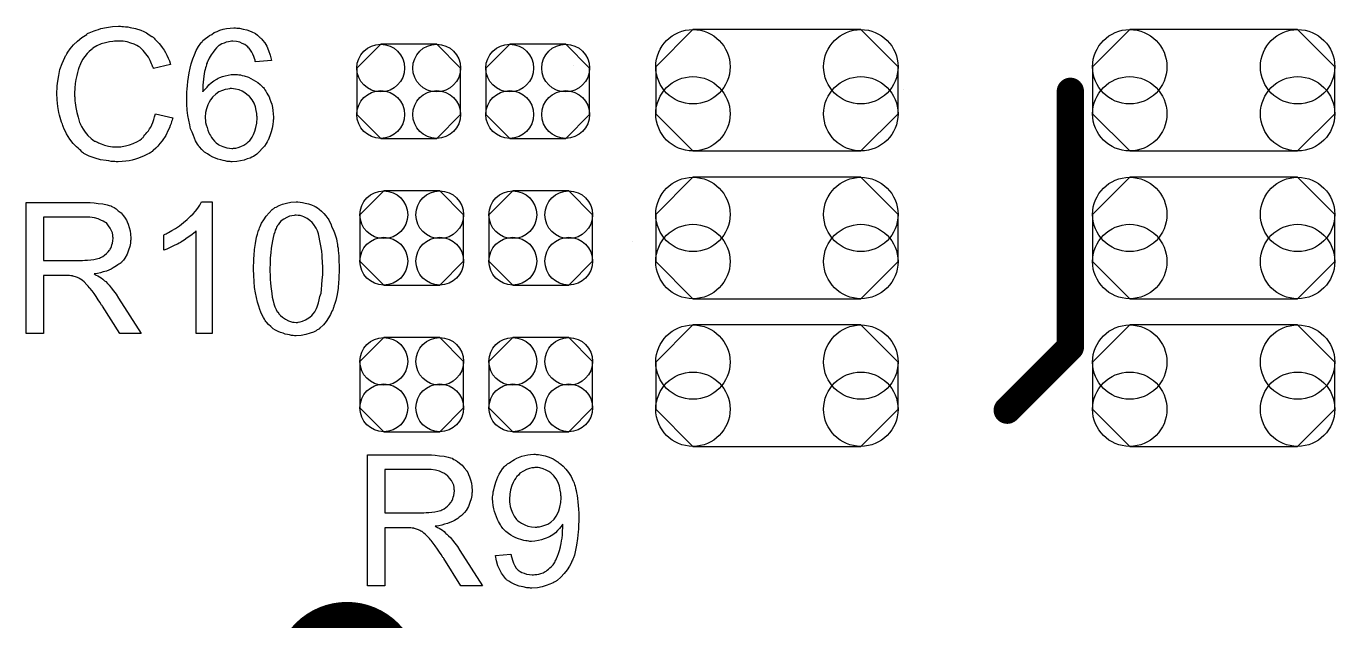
# Model space of a CAD drawing. Extents: x -0.07 to 0.95, y -0.15 to 2.1.
# Drawn here: x 0.171 to 0.5545, y 0.6607 to 0.8351 of the extents above; entities that cross this region are included whole.
import ezdxf

# ---------------------------------------------------------------- set-up
doc = ezdxf.new("R2010")
doc.units = 0
doc.layers.get('0').update_dxf_attribs({"linetype": 'CONTINUOUS'})
doc.layers.add('gto', color=2, linetype='CONTINUOUS')
doc.layers.add('gts', color=1, linetype='CONTINUOUS')

# ---------------------------------------------------------------- blocks, each defined once
blk = doc.blocks.new('D13')
at = {"const_width": 0.004}
blk.add_lwpolyline([(-0.002, 0, 1), (0.002, 0, 1)], format="xyb", close=True, dxfattribs=at)
blk = doc.blocks.new('D139')
blk.add_lwpolyline([(-0.0152, 0.0068), (-0.0152, -0.0068), (-0.0082, -0.0138), (0.0082, -0.0138), (0.0152, -0.0068), (0.0152, 0.0068), (0.0082, 0.0138), (-0.0082, 0.0138)], close=True)
for centre in [(-0.0082, 0.0068), (0.0082, 0.0068), (-0.0082, -0.0068), (0.0082, -0.0068)]:
    blk.add_circle(centre, 0.007)
blk = doc.blocks.new('D181')
blk.add_lwpolyline([(-0.0246, -0.0178), (0.0246, -0.0178), (0.0355, -0.0069), (0.0355, 0.0069), (0.0246, 0.0178), (-0.0246, 0.0178), (-0.0355, 0.0069), (-0.0355, -0.0069)], close=True)
for centre in [(-0.0246, 0.0069), (0.0246, 0.0069), (-0.0246, -0.0069), (0.0246, -0.0069)]:
    blk.add_circle(centre, 0.0109)
blk = doc.blocks.new('D142')
at = {"const_width": 0.0213}
blk.add_lwpolyline([(-0.01065, 0, 1), (0.01065, 0, 1)], format="xyb", close=True, dxfattribs=at)

msp = doc.modelspace()

# ---------------------------------------------------------------- linework, layer by layer
at = {"layer": 'gto', "color": 2}
for points in [[(0.199, 0.835), (0.1995, 0.835), (0.2001, 0.8349), (0.2008, 0.8349), (0.2015, 0.8347), (0.203, 0.8344), (0.2046, 0.8339), (0.2055, 0.8335), (0.2063, 0.8331), (0.207, 0.8326), (0.2078, 0.8321), (0.2079, 0.8321), (0.208, 0.832), (0.2082, 0.8319), (0.2085, 0.8316), (0.2087, 0.8313), (0.2091, 0.8309), (0.2095, 0.8305), (0.21, 0.83), (0.2104, 0.8295), (0.2109, 0.8288), (0.2114, 0.8281), (0.2118, 0.8274), (0.2122, 0.8266), (0.2126, 0.8257), (0.213, 0.8249), (0.2133, 0.8239), (0.2083, 0.8227), (0.2083, 0.8228), (0.2083, 0.8229), (0.2081, 0.8231), (0.208, 0.8234), (0.2079, 0.8237), (0.2077, 0.8241), (0.2073, 0.825), (0.2068, 0.826), (0.2061, 0.827), (0.2053, 0.828), (0.2044, 0.8288), (0.2043, 0.8289), (0.2039, 0.8291), (0.2034, 0.8294), (0.2026, 0.8298), (0.2017, 0.8301), (0.2006, 0.8305), (0.1994, 0.8307), (0.198, 0.8307), (0.1975, 0.8307), (0.1973, 0.8307), (0.1969, 0.8307), (0.1964, 0.8306), (0.1954, 0.8305), (0.1942, 0.8302), (0.193, 0.8299), (0.1917, 0.8293), (0.1905, 0.8286), (0.1905, 0.8286), (0.1904, 0.8285), (0.19, 0.8282), (0.1895, 0.8277), (0.1889, 0.8271), (0.1882, 0.8262), (0.1875, 0.8253), (0.1869, 0.8241), (0.1864, 0.8229), (0.1864, 0.8228), (0.1863, 0.8227), (0.1863, 0.8225), (0.1862, 0.8223), (0.1861, 0.8219), (0.186, 0.8215), (0.1858, 0.8206), (0.1856, 0.8195), (0.1854, 0.8183), (0.1853, 0.8169), (0.1852, 0.8155), (0.1852, 0.8154), (0.1852, 0.8153), (0.1852, 0.815), (0.1852, 0.8146), (0.1853, 0.8143), (0.1853, 0.8138), (0.1853, 0.8132), (0.1854, 0.8126), (0.1856, 0.8113), (0.1858, 0.8098), (0.1862, 0.8084), (0.1866, 0.8069), (0.1866, 0.8069), (0.1867, 0.8068), (0.1868, 0.8066), (0.1869, 0.8063), (0.1872, 0.8057), (0.1877, 0.8049), (0.1883, 0.804), (0.1891, 0.803), (0.19, 0.8022), (0.191, 0.8014), (0.1911, 0.8014), (0.1912, 0.8014), (0.1914, 0.8013), (0.1916, 0.8012), (0.1919, 0.8011), (0.1922, 0.8009), (0.193, 0.8006), (0.194, 0.8002), (0.1951, 0.7999), (0.1963, 0.7997), (0.1976, 0.7997), (0.198, 0.7997), (0.1983, 0.7997), (0.1987, 0.7997), (0.1991, 0.7998), (0.2001, 0.8), (0.2013, 0.8003), (0.2024, 0.8007), (0.2036, 0.8013), (0.2043, 0.8017), (0.2048, 0.8021), (0.2049, 0.8022), (0.2049, 0.8022), (0.2051, 0.8024), (0.2053, 0.8025), (0.2055, 0.8028), (0.2058, 0.8032), (0.2061, 0.8035), (0.2064, 0.8039), (0.2068, 0.8044), (0.2071, 0.805), (0.2075, 0.8055), (0.2078, 0.8062), (0.2081, 0.8069), (0.2084, 0.8077), (0.2086, 0.8085), (0.2089, 0.8094), (0.214, 0.8082), (0.214, 0.8081), (0.2139, 0.8079), (0.2138, 0.8075), (0.2136, 0.8071), (0.2135, 0.8066), (0.2132, 0.806), (0.213, 0.8053), (0.2126, 0.8046), (0.2119, 0.803), (0.2109, 0.8015), (0.2102, 0.8007), (0.2096, 0.7999), (0.209, 0.7993), (0.2082, 0.7986), (0.2081, 0.7986), (0.208, 0.7984), (0.2077, 0.7983), (0.2075, 0.7981), (0.207, 0.7978), (0.2066, 0.7976), (0.206, 0.7973), (0.2054, 0.797), (0.2046, 0.7967), (0.2039, 0.7964), (0.203, 0.7961), (0.2021, 0.7958), (0.2012, 0.7956), (0.2002, 0.7955), (0.1991, 0.7954), (0.198, 0.7953), (0.1974, 0.7953), (0.197, 0.7954), (0.1965, 0.7954), (0.1959, 0.7954), (0.1952, 0.7956), (0.1944, 0.7957), (0.1928, 0.7959), (0.1912, 0.7964), (0.1895, 0.797), (0.1887, 0.7974), (0.1879, 0.7978), (0.1879, 0.7979), (0.1878, 0.7979), (0.1875, 0.7981), (0.1873, 0.7983), (0.187, 0.7986), (0.1866, 0.7989), (0.1862, 0.7993), (0.1857, 0.7997), (0.1853, 0.8002), (0.1848, 0.8007), (0.1838, 0.802), (0.1828, 0.8035), (0.182, 0.8052), (0.182, 0.8052), (0.1819, 0.8054), (0.1818, 0.8057), (0.1817, 0.806), (0.1816, 0.8064), (0.1814, 0.807), (0.1812, 0.8076), (0.181, 0.8083), (0.1808, 0.809), (0.1806, 0.8098), (0.1803, 0.8115), (0.1801, 0.8135), (0.18, 0.8155), (0.18, 0.8155), (0.18, 0.8158), (0.18, 0.8161), (0.1801, 0.8165), (0.1801, 0.817), (0.1801, 0.8176), (0.1802, 0.8183), (0.1803, 0.819), (0.1806, 0.8206), (0.1809, 0.8224), (0.1815, 0.8242), (0.1823, 0.8259), (0.1823, 0.826), (0.1824, 0.8261), (0.1825, 0.8264), (0.1827, 0.8266), (0.1829, 0.827), (0.1832, 0.8275), (0.1839, 0.8285), (0.1849, 0.8296), (0.186, 0.8307), (0.1873, 0.8318), (0.1888, 0.8327), (0.1888, 0.8328), (0.189, 0.8329), (0.1892, 0.833), (0.1895, 0.8331), (0.1899, 0.8333), (0.1904, 0.8335), (0.1909, 0.8337), (0.1915, 0.8339), (0.1922, 0.8341), (0.1929, 0.8344), (0.1945, 0.8347), (0.1963, 0.835), (0.1981, 0.8351), (0.1986, 0.8351), (0.199, 0.835)], [(0.2327, 0.8345), (0.2331, 0.8345), (0.2335, 0.8345), (0.2346, 0.8342), (0.2357, 0.834), (0.2369, 0.8335), (0.2382, 0.8329), (0.2388, 0.8325), (0.2393, 0.832), (0.2394, 0.832), (0.2394, 0.8319), (0.2396, 0.8317), (0.2398, 0.8316), (0.2401, 0.8313), (0.2403, 0.831), (0.2409, 0.8302), (0.2415, 0.8292), (0.242, 0.828), (0.2425, 0.8266), (0.2429, 0.825), (0.2382, 0.8246), (0.2382, 0.8247), (0.2381, 0.8247), (0.2381, 0.8251), (0.2379, 0.8256), (0.2377, 0.8262), (0.2374, 0.8269), (0.2371, 0.8275), (0.2367, 0.8281), (0.2363, 0.8286), (0.2362, 0.8287), (0.236, 0.829), (0.2356, 0.8293), (0.2351, 0.8297), (0.2343, 0.83), (0.2336, 0.8304), (0.2326, 0.8306), (0.2316, 0.8307), (0.2312, 0.8307), (0.2308, 0.8306), (0.2303, 0.8305), (0.2296, 0.8304), (0.229, 0.8301), (0.2283, 0.8299), (0.2276, 0.8294), (0.2275, 0.8294), (0.2272, 0.8291), (0.2268, 0.8287), (0.2263, 0.8282), (0.2258, 0.8275), (0.2252, 0.8267), (0.2246, 0.8257), (0.2241, 0.8246), (0.2241, 0.8246), (0.224, 0.8245), (0.224, 0.8243), (0.2238, 0.8241), (0.2238, 0.8238), (0.2237, 0.8234), (0.2236, 0.8229), (0.2235, 0.8224), (0.2233, 0.8218), (0.2232, 0.8211), (0.2231, 0.8204), (0.223, 0.8196), (0.2229, 0.8187), (0.2228, 0.8178), (0.2228, 0.8168), (0.2228, 0.8158), (0.2228, 0.8159), (0.2231, 0.8162), (0.2235, 0.8166), (0.224, 0.8172), (0.2245, 0.8179), (0.2252, 0.8185), (0.226, 0.8191), (0.2269, 0.8196), (0.227, 0.8196), (0.227, 0.8197), (0.2273, 0.8199), (0.2278, 0.82), (0.2285, 0.8203), (0.2293, 0.8205), (0.2302, 0.8207), (0.2311, 0.8209), (0.2321, 0.8209), (0.2326, 0.8209), (0.2329, 0.8209), (0.2333, 0.8208), (0.2338, 0.8208), (0.2343, 0.8206), (0.2349, 0.8205), (0.2362, 0.8201), (0.2368, 0.8198), (0.2375, 0.8194), (0.2382, 0.819), (0.2389, 0.8186), (0.2396, 0.818), (0.2402, 0.8174), (0.2402, 0.8174), (0.2403, 0.8173), (0.2405, 0.8171), (0.2407, 0.8168), (0.2409, 0.8164), (0.2412, 0.816), (0.2415, 0.8155), (0.2418, 0.815), (0.2422, 0.8144), (0.2424, 0.8137), (0.2427, 0.8129), (0.243, 0.8122), (0.2432, 0.8113), (0.2433, 0.8104), (0.2434, 0.8094), (0.2435, 0.8084), (0.2435, 0.8084), (0.2435, 0.8083), (0.2435, 0.8081), (0.2435, 0.8078), (0.2434, 0.8075), (0.2434, 0.8072), (0.2433, 0.8063), (0.2431, 0.8052), (0.2428, 0.8041), (0.2424, 0.8029), (0.2419, 0.8017), (0.2419, 0.8017), (0.2418, 0.8016), (0.2417, 0.8014), (0.2416, 0.8012), (0.2413, 0.8007), (0.2408, 0.7999), (0.2402, 0.7992), (0.2394, 0.7984), (0.2386, 0.7976), (0.2376, 0.7969), (0.2376, 0.7969), (0.2375, 0.7969), (0.2373, 0.7968), (0.2371, 0.7967), (0.2366, 0.7964), (0.2358, 0.7962), (0.2349, 0.7958), (0.2338, 0.7956), (0.2327, 0.7954), (0.2314, 0.7953), (0.2311, 0.7953), (0.2308, 0.7954), (0.2304, 0.7954), (0.2299, 0.7954), (0.2293, 0.7956), (0.2287, 0.7957), (0.228, 0.7959), (0.2272, 0.7961), (0.2265, 0.7964), (0.2257, 0.7967), (0.2248, 0.7972), (0.2241, 0.7977), (0.2233, 0.7982), (0.2225, 0.7989), (0.2218, 0.7997), (0.2217, 0.7997), (0.2216, 0.7999), (0.2215, 0.8001), (0.2212, 0.8005), (0.2209, 0.801), (0.2206, 0.8015), (0.2203, 0.8023), (0.22, 0.803), (0.2196, 0.804), (0.2192, 0.805), (0.219, 0.8062), (0.2187, 0.8075), (0.2184, 0.8089), (0.2182, 0.8105), (0.2181, 0.8122), (0.2181, 0.8139), (0.2181, 0.814), (0.2181, 0.814), (0.2181, 0.8142), (0.2181, 0.8144), (0.2181, 0.815), (0.2181, 0.8158), (0.2182, 0.8166), (0.2183, 0.8177), (0.2184, 0.8189), (0.2186, 0.8201), (0.2188, 0.8214), (0.2191, 0.8228), (0.2194, 0.8241), (0.2198, 0.8255), (0.2203, 0.8267), (0.2208, 0.828), (0.2215, 0.8291), (0.2222, 0.8301), (0.2222, 0.8302), (0.2223, 0.8303), (0.2226, 0.8305), (0.2228, 0.8309), (0.2232, 0.8312), (0.2236, 0.8315), (0.2242, 0.832), (0.2247, 0.8324), (0.2254, 0.8327), (0.2261, 0.8332), (0.227, 0.8335), (0.2278, 0.8339), (0.2287, 0.8342), (0.2297, 0.8344), (0.2308, 0.8345), (0.2319, 0.8346), (0.2323, 0.8346), (0.2327, 0.8345)], [(0.3314, 0.8235), (0.3314, 0.8235), (0.3314, 0.8235), (0.3314, 0.8235)], [(0.2312, 0.8168), (0.2308, 0.8168), (0.2306, 0.8167), (0.2301, 0.8166), (0.2293, 0.8165), (0.2285, 0.8162), (0.2275, 0.8158), (0.2266, 0.8152), (0.2257, 0.8144), (0.2256, 0.8143), (0.2254, 0.814), (0.225, 0.8135), (0.2246, 0.8128), (0.2242, 0.812), (0.2238, 0.8109), (0.2236, 0.8098), (0.2235, 0.8084), (0.2235, 0.8083), (0.2235, 0.808), (0.2236, 0.8075), (0.2236, 0.8069), (0.2237, 0.8062), (0.224, 0.8054), (0.2242, 0.8046), (0.2245, 0.8038), (0.2246, 0.8037), (0.2247, 0.8034), (0.225, 0.803), (0.2253, 0.8025), (0.2257, 0.802), (0.2262, 0.8014), (0.2267, 0.8009), (0.2274, 0.8004), (0.2275, 0.8003), (0.2277, 0.8002), (0.2281, 0.8), (0.2286, 0.7998), (0.2292, 0.7996), (0.2298, 0.7994), (0.2306, 0.7993), (0.2313, 0.7992), (0.2316, 0.7992), (0.2318, 0.7993), (0.2324, 0.7993), (0.2331, 0.7995), (0.2339, 0.7998), (0.2348, 0.8002), (0.2357, 0.8008), (0.2361, 0.8012), (0.2365, 0.8016), (0.2365, 0.8017), (0.2366, 0.8017), (0.2368, 0.802), (0.2372, 0.8026), (0.2376, 0.8033), (0.238, 0.8043), (0.2383, 0.8054), (0.2386, 0.8067), (0.2387, 0.8082), (0.2387, 0.8082), (0.2387, 0.8083), (0.2387, 0.8085), (0.2386, 0.8088), (0.2386, 0.8092), (0.2386, 0.8095), (0.2384, 0.8104), (0.2382, 0.8114), (0.2378, 0.8125), (0.2372, 0.8135), (0.2365, 0.8144), (0.2364, 0.8145), (0.2361, 0.8148), (0.2357, 0.8151), (0.2351, 0.8156), (0.2343, 0.816), (0.2334, 0.8164), (0.2323, 0.8166), (0.2312, 0.8168)], [(0.4282, 0.8166), (0.4282, 0.8166), (0.4282, 0.8166), (0.4282, 0.8166)], [(0.1893, 0.7834), (0.1898, 0.7834), (0.1909, 0.7833), (0.1921, 0.7831), (0.1935, 0.783), (0.1947, 0.7827), (0.1953, 0.7825), (0.1958, 0.7824), (0.1959, 0.7824), (0.1959, 0.7823), (0.1963, 0.7821), (0.1968, 0.7819), (0.1974, 0.7815), (0.198, 0.781), (0.1988, 0.7804), (0.1994, 0.7796), (0.2001, 0.7787), (0.2001, 0.7786), (0.2001, 0.7786), (0.2004, 0.7782), (0.2006, 0.7777), (0.2009, 0.777), (0.2012, 0.7761), (0.2015, 0.7751), (0.2016, 0.7741), (0.2017, 0.7729), (0.2017, 0.7729), (0.2017, 0.7728), (0.2017, 0.7725), (0.2016, 0.7722), (0.2016, 0.7719), (0.2016, 0.7715), (0.2014, 0.7705), (0.201, 0.7694), (0.2006, 0.7683), (0.1999, 0.7671), (0.1995, 0.7665), (0.199, 0.766), (0.199, 0.7659), (0.1989, 0.7659), (0.1988, 0.7657), (0.1985, 0.7655), (0.1982, 0.7653), (0.1979, 0.7651), (0.1975, 0.7648), (0.197, 0.7645), (0.1965, 0.7642), (0.1959, 0.7639), (0.1952, 0.7636), (0.1945, 0.7633), (0.1936, 0.7631), (0.1928, 0.7628), (0.1919, 0.7626), (0.1909, 0.7625), (0.191, 0.7624), (0.1912, 0.7623), (0.1915, 0.7621), (0.192, 0.7619), (0.193, 0.7613), (0.1935, 0.7609), (0.1939, 0.7605), (0.194, 0.7604), (0.1943, 0.7602), (0.1948, 0.7597), (0.1953, 0.7592), (0.1959, 0.7584), (0.1966, 0.7575), (0.1974, 0.7565), (0.1981, 0.7554), (0.2047, 0.745), (0.1984, 0.745), (0.1934, 0.753), (0.1934, 0.753), (0.1933, 0.7532), (0.1931, 0.7533), (0.193, 0.7535), (0.1926, 0.7542), (0.1921, 0.7549), (0.1915, 0.7558), (0.1909, 0.7567), (0.1903, 0.7575), (0.1897, 0.7583), (0.1896, 0.7583), (0.1895, 0.7585), (0.1892, 0.7589), (0.1888, 0.7593), (0.188, 0.7601), (0.1875, 0.7605), (0.1871, 0.7608), (0.187, 0.7609), (0.1869, 0.7609), (0.1867, 0.761), (0.1864, 0.7612), (0.186, 0.7614), (0.1857, 0.7615), (0.1848, 0.7618), (0.1847, 0.7618), (0.1846, 0.7619), (0.1844, 0.7619), (0.1841, 0.7619), (0.1837, 0.762), (0.1833, 0.762), (0.1827, 0.762), (0.1761, 0.762), (0.1761, 0.745), (0.171, 0.745), (0.171, 0.7834), (0.1888, 0.7834), (0.1893, 0.7834)], [(0.2255, 0.745), (0.2208, 0.745), (0.2208, 0.775), (0.2207, 0.775), (0.2205, 0.7747), (0.2201, 0.7744), (0.2196, 0.774), (0.219, 0.7735), (0.2182, 0.773), (0.2173, 0.7724), (0.2163, 0.7718), (0.2162, 0.7718), (0.2162, 0.7717), (0.2158, 0.7715), (0.2153, 0.7712), (0.2146, 0.7709), (0.2138, 0.7705), (0.213, 0.7701), (0.2122, 0.7697), (0.2113, 0.7694), (0.2113, 0.7739), (0.2114, 0.7739), (0.2115, 0.774), (0.2117, 0.7741), (0.212, 0.7742), (0.2123, 0.7744), (0.2127, 0.7746), (0.2137, 0.7752), (0.2148, 0.7758), (0.2159, 0.7766), (0.2171, 0.7775), (0.2182, 0.7784), (0.2183, 0.7785), (0.2183, 0.7785), (0.2185, 0.7787), (0.2187, 0.7789), (0.2192, 0.7794), (0.2199, 0.7801), (0.2206, 0.7809), (0.2213, 0.7817), (0.2219, 0.7826), (0.2224, 0.7836), (0.2255, 0.7836), (0.2255, 0.745)], [(0.2513, 0.7835), (0.252, 0.7834), (0.2528, 0.7832), (0.2537, 0.783), (0.2546, 0.7827), (0.2555, 0.7823), (0.2556, 0.7823), (0.2556, 0.7822), (0.2559, 0.7821), (0.2564, 0.7818), (0.2569, 0.7814), (0.2575, 0.7809), (0.2582, 0.7802), (0.2588, 0.7795), (0.2594, 0.7787), (0.2595, 0.7786), (0.2597, 0.7783), (0.2599, 0.7778), (0.2603, 0.7771), (0.2606, 0.7762), (0.2611, 0.7753), (0.2615, 0.7742), (0.2618, 0.773), (0.2618, 0.7729), (0.2619, 0.7728), (0.2619, 0.7726), (0.262, 0.7724), (0.262, 0.772), (0.2621, 0.7716), (0.2622, 0.7711), (0.2622, 0.7706), (0.2624, 0.77), (0.2624, 0.7693), (0.2625, 0.7685), (0.2626, 0.7678), (0.2626, 0.7669), (0.2626, 0.766), (0.2627, 0.765), (0.2627, 0.7639), (0.2627, 0.7639), (0.2627, 0.7636), (0.2627, 0.7633), (0.2627, 0.7628), (0.2626, 0.7622), (0.2626, 0.7615), (0.2626, 0.7608), (0.2625, 0.76), (0.2624, 0.7583), (0.2621, 0.7564), (0.2617, 0.7547), (0.2615, 0.7538), (0.2612, 0.753), (0.2612, 0.7529), (0.2612, 0.7528), (0.2611, 0.7526), (0.261, 0.7523), (0.2609, 0.7519), (0.2606, 0.7515), (0.2602, 0.7506), (0.2596, 0.7496), (0.2589, 0.7485), (0.2581, 0.7475), (0.2571, 0.7466), (0.257, 0.7466), (0.257, 0.7464), (0.2568, 0.7463), (0.2566, 0.7462), (0.2563, 0.7461), (0.256, 0.7458), (0.2552, 0.7454), (0.2542, 0.7451), (0.253, 0.7447), (0.2516, 0.7444), (0.2501, 0.7443), (0.2496, 0.7443), (0.2492, 0.7444), (0.2488, 0.7444), (0.2482, 0.7446), (0.2476, 0.7447), (0.2469, 0.7448), (0.2463, 0.7451), (0.2455, 0.7453), (0.2448, 0.7456), (0.2441, 0.746), (0.2434, 0.7464), (0.2427, 0.747), (0.242, 0.7476), (0.2414, 0.7483), (0.2413, 0.7483), (0.2412, 0.7485), (0.241, 0.7488), (0.2408, 0.7492), (0.2405, 0.7497), (0.2402, 0.7504), (0.2398, 0.7512), (0.2395, 0.752), (0.2392, 0.753), (0.2388, 0.7542), (0.2385, 0.7555), (0.2382, 0.7569), (0.2379, 0.7585), (0.2378, 0.7602), (0.2377, 0.762), (0.2376, 0.7639), (0.2376, 0.764), (0.2376, 0.7642), (0.2376, 0.7646), (0.2376, 0.765), (0.2377, 0.7656), (0.2377, 0.7663), (0.2377, 0.767), (0.2378, 0.7679), (0.2379, 0.7696), (0.2382, 0.7714), (0.2385, 0.7732), (0.2388, 0.7741), (0.239, 0.7749), (0.239, 0.775), (0.239, 0.7751), (0.2392, 0.7753), (0.2393, 0.7756), (0.2394, 0.776), (0.2396, 0.7764), (0.24, 0.7773), (0.2406, 0.7783), (0.2413, 0.7794), (0.2422, 0.7804), (0.2431, 0.7813), (0.2432, 0.7813), (0.2433, 0.7814), (0.2434, 0.7815), (0.2436, 0.7816), (0.2439, 0.7819), (0.2443, 0.782), (0.2451, 0.7825), (0.2461, 0.7829), (0.2473, 0.7832), (0.2486, 0.7835), (0.2501, 0.7836), (0.2506, 0.7836), (0.2513, 0.7835)], [(0.1882, 0.7791), (0.1761, 0.7791), (0.1761, 0.7664), (0.1875, 0.7664), (0.1882, 0.7665), (0.189, 0.7665), (0.1899, 0.7666), (0.1908, 0.7667), (0.1916, 0.7669), (0.1924, 0.7671), (0.1925, 0.7671), (0.1928, 0.7673), (0.1931, 0.7674), (0.1935, 0.7676), (0.194, 0.768), (0.1945, 0.7684), (0.195, 0.7689), (0.1954, 0.7694), (0.1955, 0.7695), (0.1956, 0.7697), (0.1958, 0.77), (0.196, 0.7705), (0.1961, 0.771), (0.1963, 0.7715), (0.1964, 0.7722), (0.1965, 0.7729), (0.1965, 0.7729), (0.1965, 0.773), (0.1964, 0.7733), (0.1964, 0.7738), (0.1963, 0.7745), (0.196, 0.7751), (0.1956, 0.7759), (0.1951, 0.7766), (0.1945, 0.7774), (0.1944, 0.7774), (0.1941, 0.7776), (0.1936, 0.7779), (0.1929, 0.7782), (0.1921, 0.7786), (0.191, 0.7789), (0.1897, 0.7791), (0.1882, 0.7791)], [(0.2501, 0.7797), (0.2498, 0.7797), (0.2495, 0.7796), (0.2489, 0.7795), (0.2482, 0.7794), (0.2474, 0.779), (0.2465, 0.7785), (0.246, 0.7782), (0.2456, 0.7779), (0.2452, 0.7774), (0.2448, 0.7769), (0.2448, 0.7769), (0.2447, 0.7767), (0.2446, 0.7765), (0.2444, 0.7762), (0.2443, 0.7758), (0.244, 0.7753), (0.2439, 0.7747), (0.2436, 0.774), (0.2434, 0.7731), (0.2432, 0.7722), (0.243, 0.7711), (0.2428, 0.77), (0.2427, 0.7686), (0.2425, 0.7672), (0.2425, 0.7656), (0.2424, 0.7639), (0.2424, 0.7638), (0.2424, 0.7635), (0.2424, 0.763), (0.2425, 0.7624), (0.2425, 0.7617), (0.2425, 0.7608), (0.2426, 0.7598), (0.2427, 0.7588), (0.243, 0.7567), (0.2431, 0.7556), (0.2434, 0.7546), (0.2436, 0.7537), (0.2439, 0.7528), (0.2443, 0.752), (0.2446, 0.7513), (0.2446, 0.7513), (0.2448, 0.7512), (0.245, 0.7508), (0.2455, 0.7503), (0.2461, 0.7498), (0.247, 0.7492), (0.2479, 0.7487), (0.249, 0.7483), (0.2495, 0.7483), (0.2501, 0.7482), (0.2505, 0.7482), (0.2507, 0.7483), (0.2513, 0.7484), (0.252, 0.7486), (0.2529, 0.749), (0.2538, 0.7496), (0.2542, 0.7499), (0.2547, 0.7503), (0.2551, 0.7508), (0.2556, 0.7513), (0.2556, 0.7514), (0.2557, 0.7515), (0.2558, 0.7517), (0.2559, 0.7519), (0.2561, 0.7523), (0.2563, 0.7528), (0.2565, 0.7534), (0.2567, 0.754), (0.2569, 0.7549), (0.2571, 0.7558), (0.2574, 0.7568), (0.2575, 0.7579), (0.2576, 0.7593), (0.2577, 0.7607), (0.2579, 0.7622), (0.2579, 0.7639), (0.2579, 0.764), (0.2579, 0.764), (0.2579, 0.7643), (0.2579, 0.7648), (0.2578, 0.7655), (0.2578, 0.7662), (0.2577, 0.7671), (0.2577, 0.768), (0.2576, 0.7691), (0.2573, 0.7712), (0.2571, 0.7722), (0.2569, 0.7732), (0.2567, 0.7742), (0.2564, 0.7751), (0.256, 0.7759), (0.2556, 0.7765), (0.2556, 0.7766), (0.2555, 0.7766), (0.2554, 0.7768), (0.2552, 0.777), (0.2548, 0.7775), (0.2541, 0.7781), (0.2533, 0.7787), (0.2524, 0.7792), (0.2519, 0.7794), (0.2513, 0.7796), (0.2507, 0.7796), (0.2501, 0.7797)], [(0.3486, 0.7721), (0.3486, 0.7721), (0.3486, 0.7721), (0.3486, 0.7721)], [(0.3205, 0.7095), (0.3207, 0.7095), (0.3211, 0.7095), (0.3221, 0.7093), (0.3231, 0.7091), (0.3243, 0.7087), (0.3254, 0.7082), (0.3266, 0.7075), (0.3267, 0.7075), (0.3267, 0.7074), (0.3269, 0.7073), (0.3271, 0.7071), (0.3277, 0.7067), (0.3284, 0.7061), (0.3291, 0.7052), (0.3299, 0.7042), (0.3307, 0.7031), (0.3313, 0.7017), (0.3313, 0.7017), (0.3314, 0.7016), (0.3315, 0.7014), (0.3316, 0.7011), (0.3317, 0.7007), (0.3319, 0.7002), (0.332, 0.6996), (0.3322, 0.699), (0.3323, 0.6983), (0.3325, 0.6975), (0.3326, 0.6966), (0.3327, 0.6956), (0.3328, 0.6946), (0.3329, 0.6935), (0.333, 0.6923), (0.333, 0.691), (0.333, 0.6909), (0.333, 0.6906), (0.333, 0.6903), (0.333, 0.6898), (0.3329, 0.6891), (0.3329, 0.6884), (0.3329, 0.6876), (0.3328, 0.6868), (0.3326, 0.6849), (0.3323, 0.6829), (0.3319, 0.681), (0.3317, 0.68), (0.3314, 0.6792), (0.3314, 0.6792), (0.3313, 0.679), (0.3312, 0.6788), (0.3311, 0.6785), (0.3309, 0.6782), (0.3307, 0.6777), (0.3302, 0.6768), (0.3295, 0.6757), (0.3287, 0.6746), (0.3277, 0.6736), (0.3266, 0.6726), (0.3266, 0.6726), (0.3264, 0.6725), (0.3263, 0.6724), (0.3261, 0.6723), (0.3257, 0.6721), (0.3254, 0.6719), (0.3249, 0.6717), (0.3245, 0.6715), (0.3234, 0.6711), (0.3222, 0.6707), (0.3208, 0.6704), (0.3192, 0.6703), (0.3188, 0.6703), (0.3185, 0.6704), (0.3181, 0.6704), (0.3177, 0.6704), (0.3166, 0.6707), (0.3155, 0.6709), (0.3142, 0.6714), (0.313, 0.672), (0.3124, 0.6724), (0.3118, 0.6728), (0.3118, 0.6729), (0.3117, 0.6729), (0.3116, 0.6731), (0.3114, 0.6733), (0.3112, 0.6736), (0.3109, 0.6739), (0.3103, 0.6747), (0.3098, 0.6757), (0.3092, 0.6769), (0.3088, 0.6783), (0.3085, 0.6799), (0.313, 0.6803), (0.313, 0.6802), (0.3131, 0.6801), (0.3131, 0.68), (0.3131, 0.6798), (0.3133, 0.6792), (0.3135, 0.6785), (0.3138, 0.6777), (0.3142, 0.6769), (0.3146, 0.6762), (0.3152, 0.6756), (0.3152, 0.6756), (0.3155, 0.6754), (0.3158, 0.6752), (0.3163, 0.6749), (0.3169, 0.6747), (0.3176, 0.6744), (0.3185, 0.6743), (0.3193, 0.6742), (0.3197, 0.6742), (0.3201, 0.6743), (0.3206, 0.6743), (0.3212, 0.6744), (0.3218, 0.6746), (0.3225, 0.6748), (0.3231, 0.6752), (0.3232, 0.6752), (0.3234, 0.6753), (0.3237, 0.6756), (0.3241, 0.6759), (0.3245, 0.6763), (0.3249, 0.6767), (0.3254, 0.6772), (0.3258, 0.6778), (0.3259, 0.6779), (0.326, 0.6782), (0.3262, 0.6785), (0.3264, 0.679), (0.3267, 0.6797), (0.327, 0.6805), (0.3273, 0.6814), (0.3276, 0.6824), (0.3276, 0.6824), (0.3276, 0.6825), (0.3276, 0.6827), (0.3277, 0.6829), (0.3278, 0.6834), (0.3279, 0.6842), (0.3281, 0.685), (0.3282, 0.686), (0.3282, 0.687), (0.3283, 0.6881), (0.3283, 0.6882), (0.3283, 0.6884), (0.3283, 0.6886), (0.3283, 0.6891), (0.3282, 0.689), (0.328, 0.6887), (0.3277, 0.6883), (0.3273, 0.6878), (0.3267, 0.6872), (0.3261, 0.6866), (0.3253, 0.686), (0.3244, 0.6854), (0.3243, 0.6854), (0.3239, 0.6852), (0.3234, 0.685), (0.3228, 0.6848), (0.322, 0.6845), (0.3211, 0.6843), (0.3201, 0.6841), (0.3191, 0.684), (0.3186, 0.684), (0.3183, 0.6841), (0.3178, 0.6842), (0.3174, 0.6842), (0.3168, 0.6843), (0.3163, 0.6845), (0.315, 0.6849), (0.3143, 0.6852), (0.3137, 0.6855), (0.313, 0.6859), (0.3123, 0.6864), (0.3116, 0.6869), (0.311, 0.6875), (0.311, 0.6875), (0.3108, 0.6877), (0.3107, 0.6878), (0.3105, 0.6881), (0.3102, 0.6885), (0.31, 0.6889), (0.3097, 0.6894), (0.3094, 0.6899), (0.3091, 0.6905), (0.3088, 0.6912), (0.3085, 0.692), (0.3082, 0.6928), (0.308, 0.6936), (0.3079, 0.6946), (0.3078, 0.6955), (0.3077, 0.6966), (0.3077, 0.6966), (0.3077, 0.6969), (0.3077, 0.6971), (0.3078, 0.6975), (0.3079, 0.698), (0.3079, 0.6986), (0.308, 0.6992), (0.3082, 0.7), (0.3086, 0.7014), (0.3089, 0.7022), (0.3092, 0.703), (0.3096, 0.7038), (0.3101, 0.7045), (0.3106, 0.7053), (0.3112, 0.706), (0.3112, 0.706), (0.3113, 0.7061), (0.3115, 0.7063), (0.3118, 0.7065), (0.3121, 0.7068), (0.3126, 0.7071), (0.313, 0.7074), (0.3136, 0.7078), (0.3141, 0.7081), (0.3148, 0.7084), (0.3163, 0.709), (0.3171, 0.7092), (0.318, 0.7094), (0.3188, 0.7095), (0.3198, 0.7096), (0.3202, 0.7096), (0.3205, 0.7095)], [(0.2893, 0.7094), (0.2898, 0.7094), (0.2909, 0.7093), (0.2921, 0.7091), (0.2935, 0.709), (0.2947, 0.7087), (0.2953, 0.7085), (0.2958, 0.7084), (0.2959, 0.7084), (0.2959, 0.7083), (0.2963, 0.7081), (0.2968, 0.7079), (0.2974, 0.7075), (0.298, 0.707), (0.2988, 0.7064), (0.2994, 0.7056), (0.3001, 0.7047), (0.3001, 0.7046), (0.3001, 0.7046), (0.3004, 0.7042), (0.3006, 0.7037), (0.3009, 0.703), (0.3012, 0.7021), (0.3015, 0.7011), (0.3016, 0.7001), (0.3017, 0.6989), (0.3017, 0.6989), (0.3017, 0.6988), (0.3017, 0.6985), (0.3016, 0.6982), (0.3016, 0.6979), (0.3016, 0.6975), (0.3014, 0.6965), (0.301, 0.6954), (0.3006, 0.6943), (0.2999, 0.6931), (0.2995, 0.6925), (0.299, 0.692), (0.299, 0.6919), (0.2989, 0.6919), (0.2988, 0.6917), (0.2985, 0.6915), (0.2982, 0.6913), (0.2979, 0.6911), (0.2975, 0.6908), (0.297, 0.6905), (0.2965, 0.6902), (0.2959, 0.6899), (0.2952, 0.6896), (0.2945, 0.6893), (0.2936, 0.6891), (0.2928, 0.6888), (0.2919, 0.6886), (0.2909, 0.6885), (0.291, 0.6884), (0.2912, 0.6883), (0.2915, 0.6881), (0.292, 0.6879), (0.293, 0.6873), (0.2935, 0.6869), (0.2939, 0.6865), (0.294, 0.6864), (0.2943, 0.6862), (0.2948, 0.6857), (0.2953, 0.6852), (0.2959, 0.6844), (0.2966, 0.6835), (0.2974, 0.6825), (0.2981, 0.6814), (0.3047, 0.671), (0.2984, 0.671), (0.2934, 0.679), (0.2934, 0.679), (0.2933, 0.6792), (0.2931, 0.6793), (0.293, 0.6795), (0.2926, 0.6802), (0.2921, 0.6809), (0.2915, 0.6818), (0.2909, 0.6827), (0.2903, 0.6835), (0.2897, 0.6843), (0.2896, 0.6843), (0.2895, 0.6845), (0.2892, 0.6849), (0.2888, 0.6853), (0.288, 0.6861), (0.2875, 0.6865), (0.2871, 0.6868), (0.287, 0.6869), (0.2869, 0.6869), (0.2867, 0.687), (0.2864, 0.6872), (0.286, 0.6874), (0.2857, 0.6875), (0.2848, 0.6878), (0.2847, 0.6878), (0.2846, 0.6879), (0.2844, 0.6879), (0.2841, 0.6879), (0.2837, 0.688), (0.2833, 0.688), (0.2827, 0.688), (0.2761, 0.688), (0.2761, 0.671), (0.271, 0.671), (0.271, 0.7094), (0.2888, 0.7094), (0.2893, 0.7094)], [(0.321, 0.7057), (0.3201, 0.7057), (0.3198, 0.7056), (0.3192, 0.7056), (0.3185, 0.7054), (0.3176, 0.7051), (0.3167, 0.7046), (0.3157, 0.704), (0.3153, 0.7035), (0.3148, 0.7031), (0.3148, 0.703), (0.3147, 0.703), (0.3146, 0.7028), (0.3145, 0.7026), (0.3141, 0.7021), (0.3137, 0.7013), (0.3133, 0.7004), (0.3129, 0.6992), (0.3127, 0.6979), (0.3126, 0.6964), (0.3126, 0.6964), (0.3126, 0.6963), (0.3126, 0.6961), (0.3126, 0.6958), (0.3126, 0.6955), (0.3127, 0.6951), (0.3128, 0.6943), (0.3131, 0.6934), (0.3135, 0.6924), (0.314, 0.6914), (0.3147, 0.6905), (0.3148, 0.6904), (0.3151, 0.6901), (0.3156, 0.6898), (0.3162, 0.6894), (0.3171, 0.6889), (0.318, 0.6885), (0.3191, 0.6883), (0.3202, 0.6882), (0.3206, 0.6882), (0.3208, 0.6883), (0.3214, 0.6883), (0.3221, 0.6885), (0.323, 0.6888), (0.3239, 0.6891), (0.3248, 0.6897), (0.3256, 0.6905), (0.3257, 0.6906), (0.3259, 0.6909), (0.3263, 0.6914), (0.3267, 0.6921), (0.3271, 0.693), (0.3274, 0.6941), (0.3277, 0.6954), (0.3278, 0.6968), (0.3278, 0.6969), (0.3278, 0.697), (0.3278, 0.6972), (0.3277, 0.6975), (0.3277, 0.6979), (0.3277, 0.6982), (0.3275, 0.6991), (0.3273, 0.7002), (0.3269, 0.7013), (0.3263, 0.7024), (0.3256, 0.7033), (0.3256, 0.7034), (0.3255, 0.7034), (0.3252, 0.7037), (0.3248, 0.7041), (0.3242, 0.7045), (0.3234, 0.7049), (0.3225, 0.7053), (0.3215, 0.7056), (0.321, 0.7057)], [(0.2882, 0.7051), (0.2761, 0.7051), (0.2761, 0.6924), (0.2875, 0.6924), (0.2882, 0.6925), (0.289, 0.6925), (0.2899, 0.6926), (0.2908, 0.6927), (0.2916, 0.6929), (0.2924, 0.6931), (0.2925, 0.6931), (0.2928, 0.6933), (0.2931, 0.6934), (0.2935, 0.6936), (0.294, 0.694), (0.2945, 0.6944), (0.295, 0.6949), (0.2954, 0.6954), (0.2955, 0.6955), (0.2956, 0.6957), (0.2958, 0.696), (0.296, 0.6965), (0.2961, 0.697), (0.2963, 0.6975), (0.2964, 0.6982), (0.2965, 0.6989), (0.2965, 0.6989), (0.2965, 0.699), (0.2964, 0.6993), (0.2964, 0.6998), (0.2963, 0.7005), (0.296, 0.7011), (0.2956, 0.7019), (0.2951, 0.7026), (0.2945, 0.7034), (0.2944, 0.7034), (0.2941, 0.7036), (0.2936, 0.7039), (0.2929, 0.7042), (0.2921, 0.7046), (0.291, 0.7049), (0.2897, 0.7051), (0.2882, 0.7051)]]:
    msp.add_lwpolyline(points, dxfattribs=at)
at = {"layer": 'gto', "color": 2, "const_width": 0.008}
for points in [[(0.477, 0.816), (0.477, 0.741)], [(0.4585, 0.7225), (0.477, 0.741)]]:
    msp.add_lwpolyline(points, dxfattribs=at)

# ---------------------------------------------------------------- block references
at = {"layer": 'gto'}
for p in [(0.477, 0.816), (0.477, 0.741), (0.477, 0.741), (0.4585, 0.7225)]:
    msp.add_blockref('D13', p, dxfattribs=at)
at = {"layer": 'gts'}
for name, p in [('D181', (0.391, 0.8163)), ('D181', (0.519, 0.8163)), ('D139', (0.2831, 0.816)), ('D139', (0.3209, 0.816)), ('D181', (0.391, 0.773)), ('D181', (0.519, 0.773)), ('D139', (0.284, 0.773)), ('D139', (0.3218, 0.773)), ('D181', (0.391, 0.7297)), ('D181', (0.519, 0.7297)), ('D139', (0.284, 0.73)), ('D139', (0.3218, 0.73)), ('D142', (0.265, 0.645))]:
    msp.add_blockref(name, p, dxfattribs=at)

doc.saveas('drawing.dxf')
